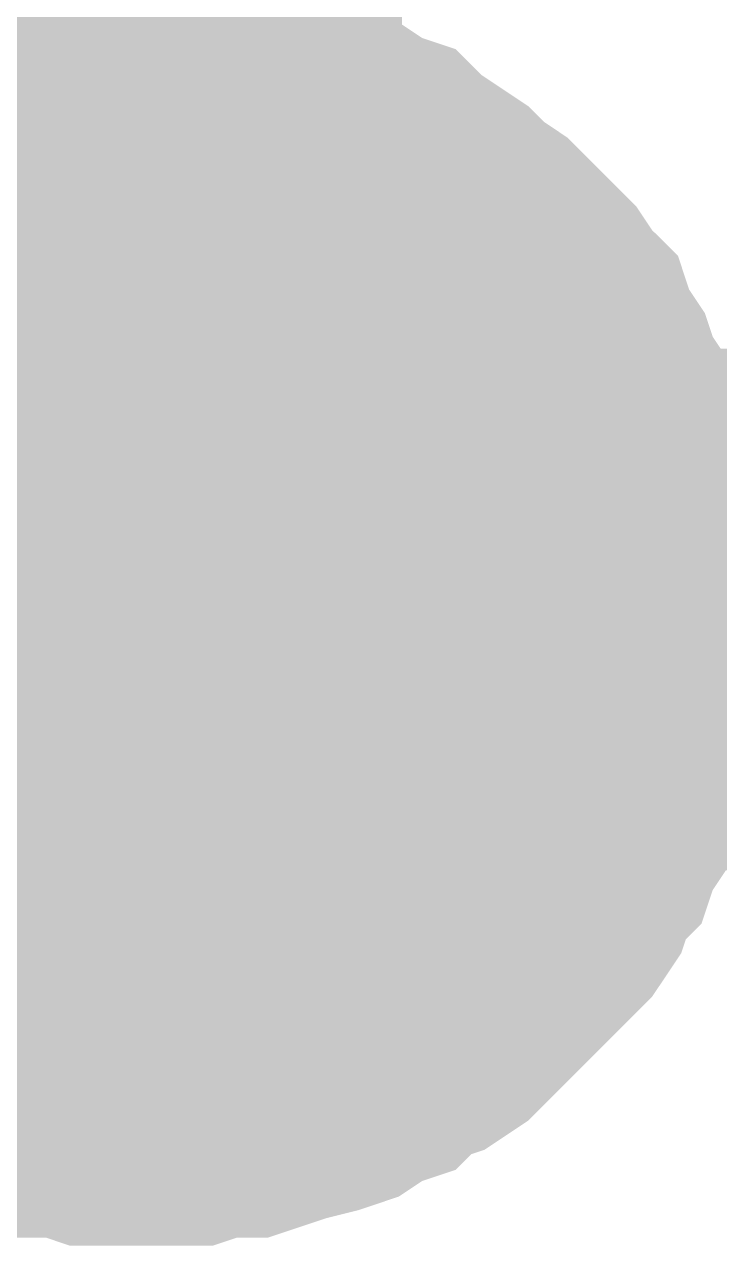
# Model space of a CAD drawing. Header units: inches. Extents: x 0 to 841, y 0 to 594.
# Drawn here: x 82.353 to 83.352, y 539.083 to 540.837 of the extents above; entities that cross this region are included whole.
import ezdxf

# ---------------------------------------------------------------- set-up
doc = ezdxf.new("R2010")
doc.units = ezdxf.units.IN
doc.layers.add('Sheet', color=255, linetype='Continuous')

msp = doc.modelspace()

# ---------------------------------------------------------------- linework, layer by layer
at = {"layer": 'Sheet'}
for points in [[(95.0302, 547.4983, 0.7493, 0.7493, 0), (95.0302, 539.9969, 0.7493, 0.7493, 0), (94.9853, 539.9969, 0.7493, 0.7493, 0), (94.9853, 539.9969, 0.7493, 0.7493, 0), (82.5212, 539.9969, 0.7493, 0.7493, 0), (67.5306, 539.9969, 0.7493, 0.7493, 0), (67.5306, 539.9969, 0.7493, 0.7493, 0), (52.5288, 539.9969, 0.7493, 0.7493, 0), (42.5239, 539.9969, 0.7493, 0.7493, 0), (42.5239, 539.9969, 0.7493, 0.7493, 0)], [(82.5212, 544.9941, 0.7493, 0.7493, 0), (82.5212, 539.9969, 0.7493, 0.7493, 0)], [(82.1956, 540.6819, 0.2997, 0.2997, 0), (82.2293, 540.7044, 0.2997, 0.2997, 0), (82.263, 540.7156, 0.2997, 0.2997, 0), (82.2966, 540.7269, 0.2997, 0.2997, 0), (82.3303, 540.7381, 0.2997, 0.2997, 0), (82.364, 540.7493, 0.2997, 0.2997, 0), (82.4089, 540.7493, 0.2997, 0.2997, 0), (82.4426, 540.7605, 0.2997, 0.2997, 0), (82.4875, 540.7605, 0.2997, 0.2997, 0), (82.5212, 540.7605, 0.2997, 0.2997, 0)], [(82.1956, 540.6819, 0.2997, 0.2997, 0), (82.2293, 540.7044, 0.2997, 0.2997, 0), (82.263, 540.7156, 0.2997, 0.2997, 0), (82.2966, 540.7269, 0.2997, 0.2997, 0), (82.3303, 540.7381, 0.2997, 0.2997, 0), (82.364, 540.7493, 0.2997, 0.2997, 0), (82.4089, 540.7493, 0.2997, 0.2997, 0), (82.4426, 540.7605, 0.2997, 0.2997, 0), (82.4875, 540.7605, 0.2997, 0.2997, 0), (82.5212, 540.7605, 0.2997, 0.2997, 0)], [(82.5212, 540.7605, 0.2997, 0.2997, 0), (82.5212, 540.7605, 0.2997, 0.2997, 0)], [(82.5212, 540.7605, 0.2997, 0.2997, 0), (82.5661, 540.7605, 0.2997, 0.2997, 0), (82.5998, 540.7605, 0.2997, 0.2997, 0), (82.6335, 540.7493, 0.2997, 0.2997, 0), (82.6784, 540.7493, 0.2997, 0.2997, 0), (82.7121, 540.7381, 0.2997, 0.2997, 0), (82.7458, 540.7269, 0.2997, 0.2997, 0), (82.7907, 540.7156, 0.2997, 0.2997, 0), (82.8244, 540.7044, 0.2997, 0.2997, 0), (82.8581, 540.6819, 0.2997, 0.2997, 0), (82.8918, 540.6707, 0.2997, 0.2997, 0), (82.9142, 540.6483, 0.2997, 0.2997, 0), (82.9479, 540.6258, 0.2997, 0.2997, 0), (82.9816, 540.6033, 0.2997, 0.2997, 0), (83.0041, 540.5809, 0.2997, 0.2997, 0), (83.0377, 540.5584, 0.2997, 0.2997, 0), (83.0602, 540.536, 0.2997, 0.2997, 0), (83.0827, 540.5135, 0.2997, 0.2997, 0), (83.1163, 540.4798, 0.2997, 0.2997, 0), (83.1388, 540.4461, 0.2997, 0.2997, 0), (83.1613, 540.4237, 0.2997, 0.2997, 0), (83.1725, 540.39, 0.2997, 0.2997, 0), (83.195, 540.3563, 0.2997, 0.2997, 0), (83.2062, 540.3226, 0.2997, 0.2997, 0), (83.2286, 540.2889, 0.2997, 0.2997, 0), (83.2399, 540.2552, 0.2997, 0.2997, 0), (83.2511, 540.2215, 0.2997, 0.2997, 0), (83.2623, 540.1878, 0.2997, 0.2997, 0), (83.2736, 540.1542, 0.2997, 0.2997, 0), (83.2736, 540.1092, 0.2997, 0.2997, 0), (83.2848, 540.0755, 0.2997, 0.2997, 0), (83.2848, 540.0306, 0.2997, 0.2997, 0), (83.2848, 539.9969, 0.2997, 0.2997, 0)], [(82.5212, 540.7605, 0.2997, 0.2997, 0), (82.5212, 540.7605, 0.2997, 0.2997, 0)], [(82.5212, 540.7605, 0.2997, 0.2997, 0), (82.5661, 540.7605, 0.2997, 0.2997, 0), (82.5998, 540.7605, 0.2997, 0.2997, 0), (82.6335, 540.7493, 0.2997, 0.2997, 0), (82.6784, 540.7493, 0.2997, 0.2997, 0), (82.7121, 540.7381, 0.2997, 0.2997, 0), (82.7458, 540.7269, 0.2997, 0.2997, 0), (82.7907, 540.7156, 0.2997, 0.2997, 0), (82.8244, 540.7044, 0.2997, 0.2997, 0), (82.8581, 540.6819, 0.2997, 0.2997, 0), (82.8918, 540.6707, 0.2997, 0.2997, 0), (82.9142, 540.6483, 0.2997, 0.2997, 0), (82.9479, 540.6258, 0.2997, 0.2997, 0), (82.9816, 540.6033, 0.2997, 0.2997, 0), (83.0041, 540.5809, 0.2997, 0.2997, 0), (83.0377, 540.5584, 0.2997, 0.2997, 0), (83.0602, 540.536, 0.2997, 0.2997, 0), (83.0827, 540.5135, 0.2997, 0.2997, 0), (83.1163, 540.4798, 0.2997, 0.2997, 0), (83.1388, 540.4461, 0.2997, 0.2997, 0), (83.1613, 540.4237, 0.2997, 0.2997, 0), (83.1725, 540.39, 0.2997, 0.2997, 0), (83.195, 540.3563, 0.2997, 0.2997, 0), (83.2062, 540.3226, 0.2997, 0.2997, 0), (83.2286, 540.2889, 0.2997, 0.2997, 0), (83.2399, 540.2552, 0.2997, 0.2997, 0), (83.2511, 540.2215, 0.2997, 0.2997, 0), (83.2623, 540.1878, 0.2997, 0.2997, 0), (83.2736, 540.1542, 0.2997, 0.2997, 0), (83.2736, 540.1092, 0.2997, 0.2997, 0), (83.2848, 540.0755, 0.2997, 0.2997, 0), (83.2848, 540.0306, 0.2997, 0.2997, 0), (83.2848, 539.9969, 0.2997, 0.2997, 0)], [(82.2966, 540.7269, 0.0991, 0.0991, 0), (82.3303, 540.7381, 0.0991, 0.0991, 0), (82.364, 540.7493, 0.0991, 0.0991, 0), (82.4089, 540.7493, 0.0991, 0.0991, 0), (82.4426, 540.7605, 0.0991, 0.0991, 0), (82.4875, 540.7605, 0.0991, 0.0991, 0), (82.5212, 540.7605, 0.0991, 0.0991, 0)], [(82.2966, 540.7269, 0.0991, 0.0991, 0), (82.3303, 540.7381, 0.0991, 0.0991, 0), (82.364, 540.7493, 0.0991, 0.0991, 0), (82.4089, 540.7493, 0.0991, 0.0991, 0), (82.4426, 540.7605, 0.0991, 0.0991, 0), (82.4875, 540.7605, 0.0991, 0.0991, 0), (82.5212, 540.7605, 0.0991, 0.0991, 0)], [(82.5212, 540.7605, 0.0991, 0.0991, 0), (82.5212, 540.7605, 0.0991, 0.0991, 0)], [(82.5212, 540.7605, 0.0991, 0.0991, 0), (82.5661, 540.7605, 0.0991, 0.0991, 0), (82.5998, 540.7605, 0.0991, 0.0991, 0), (82.6335, 540.7493, 0.0991, 0.0991, 0), (82.6784, 540.7493, 0.0991, 0.0991, 0), (82.7121, 540.7381, 0.0991, 0.0991, 0), (82.7458, 540.7269, 0.0991, 0.0991, 0), (82.7907, 540.7156, 0.0991, 0.0991, 0), (82.8244, 540.7044, 0.0991, 0.0991, 0), (82.8581, 540.6819, 0.0991, 0.0991, 0), (82.8918, 540.6707, 0.0991, 0.0991, 0), (82.9142, 540.6483, 0.0991, 0.0991, 0), (82.9479, 540.6258, 0.0991, 0.0991, 0), (82.9816, 540.6033, 0.0991, 0.0991, 0), (83.0041, 540.5809, 0.0991, 0.0991, 0), (83.0377, 540.5584, 0.0991, 0.0991, 0), (83.0602, 540.536, 0.0991, 0.0991, 0), (83.0827, 540.5135, 0.0991, 0.0991, 0), (83.1163, 540.4798, 0.0991, 0.0991, 0), (83.1388, 540.4461, 0.0991, 0.0991, 0), (83.1613, 540.4237, 0.0991, 0.0991, 0), (83.1725, 540.39, 0.0991, 0.0991, 0), (83.195, 540.3563, 0.0991, 0.0991, 0), (83.2062, 540.3226, 0.0991, 0.0991, 0), (83.2286, 540.2889, 0.0991, 0.0991, 0), (83.2399, 540.2552, 0.0991, 0.0991, 0), (83.2511, 540.2215, 0.0991, 0.0991, 0), (83.2623, 540.1878, 0.0991, 0.0991, 0), (83.2736, 540.1542, 0.0991, 0.0991, 0), (83.2736, 540.1092, 0.0991, 0.0991, 0), (83.2848, 540.0755, 0.0991, 0.0991, 0), (83.2848, 540.0306, 0.0991, 0.0991, 0), (83.2848, 539.9969, 0.0991, 0.0991, 0)], [(82.5212, 540.7605, 0.0991, 0.0991, 0), (82.5212, 540.7605, 0.0991, 0.0991, 0)], [(82.5212, 540.7605, 0.0991, 0.0991, 0), (82.5661, 540.7605, 0.0991, 0.0991, 0), (82.5998, 540.7605, 0.0991, 0.0991, 0), (82.6335, 540.7493, 0.0991, 0.0991, 0), (82.6784, 540.7493, 0.0991, 0.0991, 0), (82.7121, 540.7381, 0.0991, 0.0991, 0), (82.7458, 540.7269, 0.0991, 0.0991, 0), (82.7907, 540.7156, 0.0991, 0.0991, 0), (82.8244, 540.7044, 0.0991, 0.0991, 0), (82.8581, 540.6819, 0.0991, 0.0991, 0), (82.8918, 540.6707, 0.0991, 0.0991, 0), (82.9142, 540.6483, 0.0991, 0.0991, 0), (82.9479, 540.6258, 0.0991, 0.0991, 0), (82.9816, 540.6033, 0.0991, 0.0991, 0), (83.0041, 540.5809, 0.0991, 0.0991, 0), (83.0377, 540.5584, 0.0991, 0.0991, 0), (83.0602, 540.536, 0.0991, 0.0991, 0), (83.0827, 540.5135, 0.0991, 0.0991, 0), (83.1163, 540.4798, 0.0991, 0.0991, 0), (83.1388, 540.4461, 0.0991, 0.0991, 0), (83.1613, 540.4237, 0.0991, 0.0991, 0), (83.1725, 540.39, 0.0991, 0.0991, 0), (83.195, 540.3563, 0.0991, 0.0991, 0), (83.2062, 540.3226, 0.0991, 0.0991, 0), (83.2286, 540.2889, 0.0991, 0.0991, 0), (83.2399, 540.2552, 0.0991, 0.0991, 0), (83.2511, 540.2215, 0.0991, 0.0991, 0), (83.2623, 540.1878, 0.0991, 0.0991, 0), (83.2736, 540.1542, 0.0991, 0.0991, 0), (83.2736, 540.1092, 0.0991, 0.0991, 0), (83.2848, 540.0755, 0.0991, 0.0991, 0), (83.2848, 540.0306, 0.0991, 0.0991, 0), (83.2848, 539.9969, 0.0991, 0.0991, 0)], [(82.1956, 540.39, 0.2997, 0.2997, 0), (82.218, 540.4012, 0.2997, 0.2997, 0), (82.2405, 540.4124, 0.2997, 0.2997, 0), (82.263, 540.4349, 0.2997, 0.2997, 0), (82.2742, 540.4461, 0.2997, 0.2997, 0), (82.2966, 540.4574, 0.2997, 0.2997, 0), (82.3191, 540.4574, 0.2997, 0.2997, 0), (82.3416, 540.4686, 0.2997, 0.2997, 0), (82.3752, 540.4798, 0.2997, 0.2997, 0), (82.3977, 540.491, 0.2997, 0.2997, 0), (82.4202, 540.491, 0.2997, 0.2997, 0), (82.4426, 540.491, 0.2997, 0.2997, 0), (82.4651, 540.5023, 0.2997, 0.2997, 0), (82.4988, 540.5023, 0.2997, 0.2997, 0), (82.5212, 540.5023, 0.2997, 0.2997, 0)], [(82.1956, 540.39, 0.2997, 0.2997, 0), (82.218, 540.4012, 0.2997, 0.2997, 0), (82.2405, 540.4124, 0.2997, 0.2997, 0), (82.263, 540.4349, 0.2997, 0.2997, 0), (82.2742, 540.4461, 0.2997, 0.2997, 0), (82.2966, 540.4574, 0.2997, 0.2997, 0), (82.3191, 540.4574, 0.2997, 0.2997, 0), (82.3416, 540.4686, 0.2997, 0.2997, 0), (82.3752, 540.4798, 0.2997, 0.2997, 0), (82.3977, 540.491, 0.2997, 0.2997, 0), (82.4202, 540.491, 0.2997, 0.2997, 0), (82.4426, 540.491, 0.2997, 0.2997, 0), (82.4651, 540.5023, 0.2997, 0.2997, 0), (82.4988, 540.5023, 0.2997, 0.2997, 0), (82.5212, 540.5023, 0.2997, 0.2997, 0)], [(82.5212, 540.5023, 0.2997, 0.2997, 0), (82.5212, 540.5023, 0.2997, 0.2997, 0)], [(82.5212, 540.5023, 0.2997, 0.2997, 0), (82.5437, 540.5023, 0.2997, 0.2997, 0), (82.5774, 540.5023, 0.2997, 0.2997, 0), (82.5998, 540.491, 0.2997, 0.2997, 0), (82.6223, 540.491, 0.2997, 0.2997, 0), (82.6447, 540.491, 0.2997, 0.2997, 0), (82.6784, 540.4798, 0.2997, 0.2997, 0), (82.7009, 540.4686, 0.2997, 0.2997, 0), (82.7233, 540.4574, 0.2997, 0.2997, 0), (82.7458, 540.4574, 0.2997, 0.2997, 0), (82.7683, 540.4461, 0.2997, 0.2997, 0), (82.7907, 540.4349, 0.2997, 0.2997, 0), (82.8132, 540.4124, 0.2997, 0.2997, 0), (82.8244, 540.4012, 0.2997, 0.2997, 0), (82.8469, 540.39, 0.2997, 0.2997, 0), (82.8693, 540.3675, 0.2997, 0.2997, 0), (82.8805, 540.3563, 0.2997, 0.2997, 0), (82.903, 540.3338, 0.2997, 0.2997, 0), (82.9142, 540.3226, 0.2997, 0.2997, 0), (82.9367, 540.3001, 0.2997, 0.2997, 0), (82.9479, 540.2777, 0.2997, 0.2997, 0), (82.9591, 540.2552, 0.2997, 0.2997, 0), (82.9704, 540.244, 0.2997, 0.2997, 0), (82.9816, 540.2215, 0.2997, 0.2997, 0), (82.9928, 540.1991, 0.2997, 0.2997, 0), (83.0041, 540.1766, 0.2997, 0.2997, 0), (83.0153, 540.1429, 0.2997, 0.2997, 0), (83.0265, 540.1205, 0.2997, 0.2997, 0), (83.0265, 540.098, 0.2997, 0.2997, 0), (83.0265, 540.0755, 0.2997, 0.2997, 0), (83.0377, 540.0531, 0.2997, 0.2997, 0), (83.0377, 540.0194, 0.2997, 0.2997, 0), (83.0377, 539.9969, 0.2997, 0.2997, 0)], [(82.5212, 540.5023, 0.2997, 0.2997, 0), (82.5212, 540.5023, 0.2997, 0.2997, 0)], [(82.5212, 540.5023, 0.2997, 0.2997, 0), (82.5437, 540.5023, 0.2997, 0.2997, 0), (82.5774, 540.5023, 0.2997, 0.2997, 0), (82.5998, 540.491, 0.2997, 0.2997, 0), (82.6223, 540.491, 0.2997, 0.2997, 0), (82.6447, 540.491, 0.2997, 0.2997, 0), (82.6784, 540.4798, 0.2997, 0.2997, 0), (82.7009, 540.4686, 0.2997, 0.2997, 0), (82.7233, 540.4574, 0.2997, 0.2997, 0), (82.7458, 540.4574, 0.2997, 0.2997, 0), (82.7683, 540.4461, 0.2997, 0.2997, 0), (82.7907, 540.4349, 0.2997, 0.2997, 0), (82.8132, 540.4124, 0.2997, 0.2997, 0), (82.8244, 540.4012, 0.2997, 0.2997, 0), (82.8469, 540.39, 0.2997, 0.2997, 0), (82.8693, 540.3675, 0.2997, 0.2997, 0), (82.8805, 540.3563, 0.2997, 0.2997, 0), (82.903, 540.3338, 0.2997, 0.2997, 0), (82.9142, 540.3226, 0.2997, 0.2997, 0), (82.9367, 540.3001, 0.2997, 0.2997, 0), (82.9479, 540.2777, 0.2997, 0.2997, 0), (82.9591, 540.2552, 0.2997, 0.2997, 0), (82.9704, 540.244, 0.2997, 0.2997, 0), (82.9816, 540.2215, 0.2997, 0.2997, 0), (82.9928, 540.1991, 0.2997, 0.2997, 0), (83.0041, 540.1766, 0.2997, 0.2997, 0), (83.0153, 540.1429, 0.2997, 0.2997, 0), (83.0265, 540.1205, 0.2997, 0.2997, 0), (83.0265, 540.098, 0.2997, 0.2997, 0), (83.0265, 540.0755, 0.2997, 0.2997, 0), (83.0377, 540.0531, 0.2997, 0.2997, 0), (83.0377, 540.0194, 0.2997, 0.2997, 0), (83.0377, 539.9969, 0.2997, 0.2997, 0)], [(82.2966, 540.4574, 0.0991, 0.0991, 0), (82.3191, 540.4574, 0.0991, 0.0991, 0), (82.3416, 540.4686, 0.0991, 0.0991, 0), (82.3752, 540.4798, 0.0991, 0.0991, 0), (82.3977, 540.491, 0.0991, 0.0991, 0), (82.4202, 540.491, 0.0991, 0.0991, 0), (82.4426, 540.491, 0.0991, 0.0991, 0), (82.4651, 540.5023, 0.0991, 0.0991, 0), (82.4988, 540.5023, 0.0991, 0.0991, 0), (82.5212, 540.5023, 0.0991, 0.0991, 0)], [(82.2966, 540.4574, 0.0991, 0.0991, 0), (82.3191, 540.4574, 0.0991, 0.0991, 0), (82.3416, 540.4686, 0.0991, 0.0991, 0), (82.3752, 540.4798, 0.0991, 0.0991, 0), (82.3977, 540.491, 0.0991, 0.0991, 0), (82.4202, 540.491, 0.0991, 0.0991, 0), (82.4426, 540.491, 0.0991, 0.0991, 0), (82.4651, 540.5023, 0.0991, 0.0991, 0), (82.4988, 540.5023, 0.0991, 0.0991, 0), (82.5212, 540.5023, 0.0991, 0.0991, 0)], [(82.5212, 540.5023, 0.0991, 0.0991, 0), (82.5212, 540.5023, 0.0991, 0.0991, 0)], [(82.5212, 540.5023, 0.0991, 0.0991, 0), (82.5437, 540.5023, 0.0991, 0.0991, 0), (82.5774, 540.5023, 0.0991, 0.0991, 0), (82.5998, 540.491, 0.0991, 0.0991, 0), (82.6223, 540.491, 0.0991, 0.0991, 0), (82.6447, 540.491, 0.0991, 0.0991, 0), (82.6784, 540.4798, 0.0991, 0.0991, 0), (82.7009, 540.4686, 0.0991, 0.0991, 0), (82.7233, 540.4574, 0.0991, 0.0991, 0), (82.7458, 540.4574, 0.0991, 0.0991, 0), (82.7683, 540.4461, 0.0991, 0.0991, 0), (82.7907, 540.4349, 0.0991, 0.0991, 0), (82.8132, 540.4124, 0.0991, 0.0991, 0), (82.8244, 540.4012, 0.0991, 0.0991, 0), (82.8469, 540.39, 0.0991, 0.0991, 0), (82.8693, 540.3675, 0.0991, 0.0991, 0), (82.8805, 540.3563, 0.0991, 0.0991, 0), (82.903, 540.3338, 0.0991, 0.0991, 0), (82.9142, 540.3226, 0.0991, 0.0991, 0), (82.9367, 540.3001, 0.0991, 0.0991, 0), (82.9479, 540.2777, 0.0991, 0.0991, 0), (82.9591, 540.2552, 0.0991, 0.0991, 0), (82.9704, 540.244, 0.0991, 0.0991, 0), (82.9816, 540.2215, 0.0991, 0.0991, 0), (82.9928, 540.1991, 0.0991, 0.0991, 0), (83.0041, 540.1766, 0.0991, 0.0991, 0), (83.0153, 540.1429, 0.0991, 0.0991, 0), (83.0265, 540.1205, 0.0991, 0.0991, 0), (83.0265, 540.098, 0.0991, 0.0991, 0), (83.0265, 540.0755, 0.0991, 0.0991, 0), (83.0377, 540.0531, 0.0991, 0.0991, 0), (83.0377, 540.0194, 0.0991, 0.0991, 0), (83.0377, 539.9969, 0.0991, 0.0991, 0)], [(82.5212, 540.5023, 0.0991, 0.0991, 0), (82.5212, 540.5023, 0.0991, 0.0991, 0)], [(82.5212, 540.5023, 0.0991, 0.0991, 0), (82.5437, 540.5023, 0.0991, 0.0991, 0), (82.5774, 540.5023, 0.0991, 0.0991, 0), (82.5998, 540.491, 0.0991, 0.0991, 0), (82.6223, 540.491, 0.0991, 0.0991, 0), (82.6447, 540.491, 0.0991, 0.0991, 0), (82.6784, 540.4798, 0.0991, 0.0991, 0), (82.7009, 540.4686, 0.0991, 0.0991, 0), (82.7233, 540.4574, 0.0991, 0.0991, 0), (82.7458, 540.4574, 0.0991, 0.0991, 0), (82.7683, 540.4461, 0.0991, 0.0991, 0), (82.7907, 540.4349, 0.0991, 0.0991, 0), (82.8132, 540.4124, 0.0991, 0.0991, 0), (82.8244, 540.4012, 0.0991, 0.0991, 0), (82.8469, 540.39, 0.0991, 0.0991, 0), (82.8693, 540.3675, 0.0991, 0.0991, 0), (82.8805, 540.3563, 0.0991, 0.0991, 0), (82.903, 540.3338, 0.0991, 0.0991, 0), (82.9142, 540.3226, 0.0991, 0.0991, 0), (82.9367, 540.3001, 0.0991, 0.0991, 0), (82.9479, 540.2777, 0.0991, 0.0991, 0), (82.9591, 540.2552, 0.0991, 0.0991, 0), (82.9704, 540.244, 0.0991, 0.0991, 0), (82.9816, 540.2215, 0.0991, 0.0991, 0), (82.9928, 540.1991, 0.0991, 0.0991, 0), (83.0041, 540.1766, 0.0991, 0.0991, 0), (83.0153, 540.1429, 0.0991, 0.0991, 0), (83.0265, 540.1205, 0.0991, 0.0991, 0), (83.0265, 540.098, 0.0991, 0.0991, 0), (83.0265, 540.0755, 0.0991, 0.0991, 0), (83.0377, 540.0531, 0.0991, 0.0991, 0), (83.0377, 540.0194, 0.0991, 0.0991, 0), (83.0377, 539.9969, 0.0991, 0.0991, 0)], [(83.2848, 539.9969, 0.2997, 0.2997, 0), (83.2848, 539.952, 0.2997, 0.2997, 0), (83.2848, 539.9183, 0.2997, 0.2997, 0), (83.2736, 539.8846, 0.2997, 0.2997, 0), (83.2736, 539.8397, 0.2997, 0.2997, 0), (83.2623, 539.806, 0.2997, 0.2997, 0), (83.2511, 539.7723, 0.2997, 0.2997, 0), (83.2399, 539.7274, 0.2997, 0.2997, 0), (83.2286, 539.6937, 0.2997, 0.2997, 0), (83.2062, 539.6601, 0.2997, 0.2997, 0), (83.195, 539.6264, 0.2997, 0.2997, 0), (83.1725, 539.6039, 0.2997, 0.2997, 0), (83.1613, 539.5702, 0.2997, 0.2997, 0), (83.1388, 539.5365, 0.2997, 0.2997, 0), (83.1163, 539.5141, 0.2997, 0.2997, 0), (83.0827, 539.4804, 0.2997, 0.2997, 0), (83.0602, 539.4579, 0.2997, 0.2997, 0), (83.0377, 539.4355, 0.2997, 0.2997, 0), (83.0041, 539.4018, 0.2997, 0.2997, 0), (82.9816, 539.3793, 0.2997, 0.2997, 0), (82.9479, 539.3569, 0.2997, 0.2997, 0), (82.9142, 539.3456, 0.2997, 0.2997, 0), (82.8918, 539.3232, 0.2997, 0.2997, 0), (82.8581, 539.3119, 0.2997, 0.2997, 0), (82.8244, 539.2895, 0.2997, 0.2997, 0), (82.7907, 539.2782, 0.2997, 0.2997, 0), (82.7458, 539.267, 0.2997, 0.2997, 0), (82.7121, 539.2558, 0.2997, 0.2997, 0), (82.6784, 539.2446, 0.2997, 0.2997, 0), (82.6335, 539.2446, 0.2997, 0.2997, 0), (82.5998, 539.2333, 0.2997, 0.2997, 0), (82.5661, 539.2333, 0.2997, 0.2997, 0), (82.5212, 539.2333, 0.2997, 0.2997, 0)], [(83.2848, 539.9969, 0.2997, 0.2997, 0), (83.2848, 539.952, 0.2997, 0.2997, 0), (83.2848, 539.9183, 0.2997, 0.2997, 0), (83.2736, 539.8846, 0.2997, 0.2997, 0), (83.2736, 539.8397, 0.2997, 0.2997, 0), (83.2623, 539.806, 0.2997, 0.2997, 0), (83.2511, 539.7723, 0.2997, 0.2997, 0), (83.2399, 539.7274, 0.2997, 0.2997, 0), (83.2286, 539.6937, 0.2997, 0.2997, 0), (83.2062, 539.6601, 0.2997, 0.2997, 0), (83.195, 539.6264, 0.2997, 0.2997, 0), (83.1725, 539.6039, 0.2997, 0.2997, 0), (83.1613, 539.5702, 0.2997, 0.2997, 0), (83.1388, 539.5365, 0.2997, 0.2997, 0), (83.1163, 539.5141, 0.2997, 0.2997, 0), (83.0827, 539.4804, 0.2997, 0.2997, 0), (83.0602, 539.4579, 0.2997, 0.2997, 0), (83.0377, 539.4355, 0.2997, 0.2997, 0), (83.0041, 539.4018, 0.2997, 0.2997, 0), (82.9816, 539.3793, 0.2997, 0.2997, 0), (82.9479, 539.3569, 0.2997, 0.2997, 0), (82.9142, 539.3456, 0.2997, 0.2997, 0), (82.8918, 539.3232, 0.2997, 0.2997, 0), (82.8581, 539.3119, 0.2997, 0.2997, 0), (82.8244, 539.2895, 0.2997, 0.2997, 0), (82.7907, 539.2782, 0.2997, 0.2997, 0), (82.7458, 539.267, 0.2997, 0.2997, 0), (82.7121, 539.2558, 0.2997, 0.2997, 0), (82.6784, 539.2446, 0.2997, 0.2997, 0), (82.6335, 539.2446, 0.2997, 0.2997, 0), (82.5998, 539.2333, 0.2997, 0.2997, 0), (82.5661, 539.2333, 0.2997, 0.2997, 0), (82.5212, 539.2333, 0.2997, 0.2997, 0)], [(83.0377, 539.9969, 0.2997, 0.2997, 0), (83.0377, 539.9745, 0.2997, 0.2997, 0), (83.0377, 539.9408, 0.2997, 0.2997, 0), (83.0265, 539.9183, 0.2997, 0.2997, 0), (83.0265, 539.8959, 0.2997, 0.2997, 0), (83.0265, 539.8734, 0.2997, 0.2997, 0), (83.0153, 539.851, 0.2997, 0.2997, 0), (83.0041, 539.8173, 0.2997, 0.2997, 0), (82.9928, 539.7948, 0.2997, 0.2997, 0), (82.9816, 539.7723, 0.2997, 0.2997, 0), (82.9704, 539.7499, 0.2997, 0.2997, 0), (82.9591, 539.7387, 0.2997, 0.2997, 0), (82.9479, 539.7162, 0.2997, 0.2997, 0), (82.9367, 539.6937, 0.2997, 0.2997, 0), (82.9142, 539.6713, 0.2997, 0.2997, 0), (82.903, 539.6601, 0.2997, 0.2997, 0), (82.8805, 539.6376, 0.2997, 0.2997, 0), (82.8693, 539.6264, 0.2997, 0.2997, 0), (82.8469, 539.6039, 0.2997, 0.2997, 0), (82.8244, 539.5927, 0.2997, 0.2997, 0), (82.8132, 539.5814, 0.2997, 0.2997, 0), (82.7907, 539.559, 0.2997, 0.2997, 0), (82.7683, 539.5478, 0.2997, 0.2997, 0), (82.7458, 539.5365, 0.2997, 0.2997, 0), (82.7233, 539.5365, 0.2997, 0.2997, 0), (82.7009, 539.5253, 0.2997, 0.2997, 0), (82.6784, 539.5141, 0.2997, 0.2997, 0), (82.6447, 539.5028, 0.2997, 0.2997, 0), (82.6223, 539.5028, 0.2997, 0.2997, 0), (82.5998, 539.5028, 0.2997, 0.2997, 0), (82.5774, 539.4916, 0.2997, 0.2997, 0), (82.5437, 539.4916, 0.2997, 0.2997, 0), (82.5212, 539.4916, 0.2997, 0.2997, 0)], [(83.0377, 539.9969, 0.2997, 0.2997, 0), (83.0377, 539.9745, 0.2997, 0.2997, 0), (83.0377, 539.9408, 0.2997, 0.2997, 0), (83.0265, 539.9183, 0.2997, 0.2997, 0), (83.0265, 539.8959, 0.2997, 0.2997, 0), (83.0265, 539.8734, 0.2997, 0.2997, 0), (83.0153, 539.851, 0.2997, 0.2997, 0), (83.0041, 539.8173, 0.2997, 0.2997, 0), (82.9928, 539.7948, 0.2997, 0.2997, 0), (82.9816, 539.7723, 0.2997, 0.2997, 0), (82.9704, 539.7499, 0.2997, 0.2997, 0), (82.9591, 539.7387, 0.2997, 0.2997, 0), (82.9479, 539.7162, 0.2997, 0.2997, 0), (82.9367, 539.6937, 0.2997, 0.2997, 0), (82.9142, 539.6713, 0.2997, 0.2997, 0), (82.903, 539.6601, 0.2997, 0.2997, 0), (82.8805, 539.6376, 0.2997, 0.2997, 0), (82.8693, 539.6264, 0.2997, 0.2997, 0), (82.8469, 539.6039, 0.2997, 0.2997, 0), (82.8244, 539.5927, 0.2997, 0.2997, 0), (82.8132, 539.5814, 0.2997, 0.2997, 0), (82.7907, 539.559, 0.2997, 0.2997, 0), (82.7683, 539.5478, 0.2997, 0.2997, 0), (82.7458, 539.5365, 0.2997, 0.2997, 0), (82.7233, 539.5365, 0.2997, 0.2997, 0), (82.7009, 539.5253, 0.2997, 0.2997, 0), (82.6784, 539.5141, 0.2997, 0.2997, 0), (82.6447, 539.5028, 0.2997, 0.2997, 0), (82.6223, 539.5028, 0.2997, 0.2997, 0), (82.5998, 539.5028, 0.2997, 0.2997, 0), (82.5774, 539.4916, 0.2997, 0.2997, 0), (82.5437, 539.4916, 0.2997, 0.2997, 0), (82.5212, 539.4916, 0.2997, 0.2997, 0)], [(83.0377, 539.9969, 0.2997, 0.2997, 0), (83.0377, 539.9969, 0.2997, 0.2997, 0), (83.0377, 539.9969, 0.2997, 0.2997, 0), (83.0377, 539.9969, 0.2997, 0.2997, 0), (83.0377, 539.9969, 0.2997, 0.2997, 0), (83.0377, 539.9969, 0.2997, 0.2997, 0), (83.0377, 539.9969, 0.2997, 0.2997, 0), (83.0377, 539.9969, 0.2997, 0.2997, 0), (83.0377, 539.9969, 0.2997, 0.2997, 0), (83.0377, 539.9969, 0.2997, 0.2997, 0), (83.0377, 539.9969, 0.2997, 0.2997, 0), (83.0377, 539.9969, 0.2997, 0.2997, 0), (83.0377, 539.9969, 0.2997, 0.2997, 0), (83.0377, 539.9969, 0.2997, 0.2997, 0), (83.0377, 539.9969, 0.2997, 0.2997, 0), (83.0377, 539.9969, 0.2997, 0.2997, 0), (83.0377, 539.9969, 0.2997, 0.2997, 0), (83.0377, 539.9969, 0.2997, 0.2997, 0), (83.0377, 539.9969, 0.2997, 0.2997, 0), (83.0377, 539.9969, 0.2997, 0.2997, 0), (83.0377, 539.9969, 0.2997, 0.2997, 0), (83.0377, 539.9969, 0.2997, 0.2997, 0), (83.0377, 539.9969, 0.2997, 0.2997, 0), (83.0377, 539.9969, 0.2997, 0.2997, 0), (83.0377, 539.9969, 0.2997, 0.2997, 0), (83.0377, 539.9969, 0.2997, 0.2997, 0), (83.0377, 539.9969, 0.2997, 0.2997, 0), (83.0377, 539.9969, 0.2997, 0.2997, 0), (83.0377, 539.9969, 0.2997, 0.2997, 0), (83.0377, 539.9969, 0.2997, 0.2997, 0), (83.0377, 539.9969, 0.2997, 0.2997, 0), (83.0377, 539.9969, 0.2997, 0.2997, 0), (83.0377, 539.9969, 0.2997, 0.2997, 0)], [(83.0377, 539.9969, 0.2997, 0.2997, 0), (83.0377, 539.9969, 0.2997, 0.2997, 0)], [(83.0377, 539.9969, 0.2997, 0.2997, 0), (83.0377, 539.9969, 0.2997, 0.2997, 0), (83.0377, 539.9969, 0.2997, 0.2997, 0), (83.0377, 539.9969, 0.2997, 0.2997, 0), (83.0377, 539.9969, 0.2997, 0.2997, 0), (83.0377, 539.9969, 0.2997, 0.2997, 0), (83.0377, 539.9969, 0.2997, 0.2997, 0), (83.0377, 539.9969, 0.2997, 0.2997, 0), (83.0377, 539.9969, 0.2997, 0.2997, 0), (83.0377, 539.9969, 0.2997, 0.2997, 0), (83.0377, 539.9969, 0.2997, 0.2997, 0), (83.0377, 539.9969, 0.2997, 0.2997, 0), (83.0377, 539.9969, 0.2997, 0.2997, 0), (83.0377, 539.9969, 0.2997, 0.2997, 0), (83.0377, 539.9969, 0.2997, 0.2997, 0), (83.0377, 539.9969, 0.2997, 0.2997, 0), (83.0377, 539.9969, 0.2997, 0.2997, 0), (83.0377, 539.9969, 0.2997, 0.2997, 0), (83.0377, 539.9969, 0.2997, 0.2997, 0), (83.0377, 539.9969, 0.2997, 0.2997, 0), (83.0377, 539.9969, 0.2997, 0.2997, 0), (83.0377, 539.9969, 0.2997, 0.2997, 0), (83.0377, 539.9969, 0.2997, 0.2997, 0), (83.0377, 539.9969, 0.2997, 0.2997, 0), (83.0377, 539.9969, 0.2997, 0.2997, 0), (83.0377, 539.9969, 0.2997, 0.2997, 0), (83.0377, 539.9969, 0.2997, 0.2997, 0), (83.0377, 539.9969, 0.2997, 0.2997, 0), (83.0377, 539.9969, 0.2997, 0.2997, 0), (83.0377, 539.9969, 0.2997, 0.2997, 0), (83.0377, 539.9969, 0.2997, 0.2997, 0), (83.0377, 539.9969, 0.2997, 0.2997, 0), (83.0377, 539.9969, 0.2997, 0.2997, 0)], [(83.0377, 539.9969, 0.2997, 0.2997, 0), (83.0377, 539.9969, 0.2997, 0.2997, 0)], [(83.2848, 539.9969, 0.2997, 0.2997, 0), (83.2848, 539.9969, 0.2997, 0.2997, 0), (83.2848, 539.9969, 0.2997, 0.2997, 0), (83.2848, 539.9969, 0.2997, 0.2997, 0), (83.2848, 539.9969, 0.2997, 0.2997, 0), (83.2848, 539.9969, 0.2997, 0.2997, 0), (83.2848, 539.9969, 0.2997, 0.2997, 0), (83.2848, 539.9969, 0.2997, 0.2997, 0), (83.2848, 539.9969, 0.2997, 0.2997, 0), (83.2848, 539.9969, 0.2997, 0.2997, 0), (83.2848, 539.9969, 0.2997, 0.2997, 0), (83.2848, 539.9969, 0.2997, 0.2997, 0), (83.2848, 539.9969, 0.2997, 0.2997, 0), (83.2848, 539.9969, 0.2997, 0.2997, 0), (83.2848, 539.9969, 0.2997, 0.2997, 0), (83.2848, 539.9969, 0.2997, 0.2997, 0), (83.2848, 539.9969, 0.2997, 0.2997, 0), (83.2848, 539.9969, 0.2997, 0.2997, 0), (83.2848, 539.9969, 0.2997, 0.2997, 0), (83.2848, 539.9969, 0.2997, 0.2997, 0), (83.2848, 539.9969, 0.2997, 0.2997, 0), (83.2848, 539.9969, 0.2997, 0.2997, 0), (83.2848, 539.9969, 0.2997, 0.2997, 0), (83.2848, 539.9969, 0.2997, 0.2997, 0), (83.2848, 539.9969, 0.2997, 0.2997, 0), (83.2848, 539.9969, 0.2997, 0.2997, 0), (83.2848, 539.9969, 0.2997, 0.2997, 0), (83.2848, 539.9969, 0.2997, 0.2997, 0), (83.2848, 539.9969, 0.2997, 0.2997, 0), (83.2848, 539.9969, 0.2997, 0.2997, 0), (83.2848, 539.9969, 0.2997, 0.2997, 0), (83.2848, 539.9969, 0.2997, 0.2997, 0), (83.2848, 539.9969, 0.2997, 0.2997, 0)], [(83.2848, 539.9969, 0.2997, 0.2997, 0), (83.2848, 539.9969, 0.2997, 0.2997, 0)], [(83.2848, 539.9969, 0.2997, 0.2997, 0), (83.2848, 539.9969, 0.2997, 0.2997, 0), (83.2848, 539.9969, 0.2997, 0.2997, 0), (83.2848, 539.9969, 0.2997, 0.2997, 0), (83.2848, 539.9969, 0.2997, 0.2997, 0), (83.2848, 539.9969, 0.2997, 0.2997, 0), (83.2848, 539.9969, 0.2997, 0.2997, 0), (83.2848, 539.9969, 0.2997, 0.2997, 0), (83.2848, 539.9969, 0.2997, 0.2997, 0), (83.2848, 539.9969, 0.2997, 0.2997, 0), (83.2848, 539.9969, 0.2997, 0.2997, 0), (83.2848, 539.9969, 0.2997, 0.2997, 0), (83.2848, 539.9969, 0.2997, 0.2997, 0), (83.2848, 539.9969, 0.2997, 0.2997, 0), (83.2848, 539.9969, 0.2997, 0.2997, 0), (83.2848, 539.9969, 0.2997, 0.2997, 0), (83.2848, 539.9969, 0.2997, 0.2997, 0), (83.2848, 539.9969, 0.2997, 0.2997, 0), (83.2848, 539.9969, 0.2997, 0.2997, 0), (83.2848, 539.9969, 0.2997, 0.2997, 0), (83.2848, 539.9969, 0.2997, 0.2997, 0), (83.2848, 539.9969, 0.2997, 0.2997, 0), (83.2848, 539.9969, 0.2997, 0.2997, 0), (83.2848, 539.9969, 0.2997, 0.2997, 0), (83.2848, 539.9969, 0.2997, 0.2997, 0), (83.2848, 539.9969, 0.2997, 0.2997, 0), (83.2848, 539.9969, 0.2997, 0.2997, 0), (83.2848, 539.9969, 0.2997, 0.2997, 0), (83.2848, 539.9969, 0.2997, 0.2997, 0), (83.2848, 539.9969, 0.2997, 0.2997, 0), (83.2848, 539.9969, 0.2997, 0.2997, 0), (83.2848, 539.9969, 0.2997, 0.2997, 0), (83.2848, 539.9969, 0.2997, 0.2997, 0)], [(83.2848, 539.9969, 0.2997, 0.2997, 0), (83.2848, 539.9969, 0.2997, 0.2997, 0)], [(83.2848, 539.9969, 0.0991, 0.0991, 0), (83.2848, 539.952, 0.0991, 0.0991, 0), (83.2848, 539.9183, 0.0991, 0.0991, 0), (83.2736, 539.8846, 0.0991, 0.0991, 0), (83.2736, 539.8397, 0.0991, 0.0991, 0), (83.2623, 539.806, 0.0991, 0.0991, 0), (83.2511, 539.7723, 0.0991, 0.0991, 0), (83.2399, 539.7274, 0.0991, 0.0991, 0), (83.2286, 539.6937, 0.0991, 0.0991, 0), (83.2062, 539.6601, 0.0991, 0.0991, 0), (83.195, 539.6264, 0.0991, 0.0991, 0), (83.1725, 539.6039, 0.0991, 0.0991, 0), (83.1613, 539.5702, 0.0991, 0.0991, 0), (83.1388, 539.5365, 0.0991, 0.0991, 0), (83.1163, 539.5141, 0.0991, 0.0991, 0), (83.0827, 539.4804, 0.0991, 0.0991, 0), (83.0602, 539.4579, 0.0991, 0.0991, 0), (83.0377, 539.4355, 0.0991, 0.0991, 0), (83.0041, 539.4018, 0.0991, 0.0991, 0), (82.9816, 539.3793, 0.0991, 0.0991, 0), (82.9479, 539.3569, 0.0991, 0.0991, 0), (82.9142, 539.3456, 0.0991, 0.0991, 0), (82.8918, 539.3232, 0.0991, 0.0991, 0), (82.8581, 539.3119, 0.0991, 0.0991, 0), (82.8244, 539.2895, 0.0991, 0.0991, 0), (82.7907, 539.2782, 0.0991, 0.0991, 0), (82.7458, 539.267, 0.0991, 0.0991, 0), (82.7121, 539.2558, 0.0991, 0.0991, 0), (82.6784, 539.2446, 0.0991, 0.0991, 0), (82.6335, 539.2446, 0.0991, 0.0991, 0), (82.5998, 539.2333, 0.0991, 0.0991, 0), (82.5661, 539.2333, 0.0991, 0.0991, 0), (82.5212, 539.2333, 0.0991, 0.0991, 0)], [(83.2848, 539.9969, 0.0991, 0.0991, 0), (83.2848, 539.952, 0.0991, 0.0991, 0), (83.2848, 539.9183, 0.0991, 0.0991, 0), (83.2736, 539.8846, 0.0991, 0.0991, 0), (83.2736, 539.8397, 0.0991, 0.0991, 0), (83.2623, 539.806, 0.0991, 0.0991, 0), (83.2511, 539.7723, 0.0991, 0.0991, 0), (83.2399, 539.7274, 0.0991, 0.0991, 0), (83.2286, 539.6937, 0.0991, 0.0991, 0), (83.2062, 539.6601, 0.0991, 0.0991, 0), (83.195, 539.6264, 0.0991, 0.0991, 0), (83.1725, 539.6039, 0.0991, 0.0991, 0), (83.1613, 539.5702, 0.0991, 0.0991, 0), (83.1388, 539.5365, 0.0991, 0.0991, 0), (83.1163, 539.5141, 0.0991, 0.0991, 0), (83.0827, 539.4804, 0.0991, 0.0991, 0), (83.0602, 539.4579, 0.0991, 0.0991, 0), (83.0377, 539.4355, 0.0991, 0.0991, 0), (83.0041, 539.4018, 0.0991, 0.0991, 0), (82.9816, 539.3793, 0.0991, 0.0991, 0), (82.9479, 539.3569, 0.0991, 0.0991, 0), (82.9142, 539.3456, 0.0991, 0.0991, 0), (82.8918, 539.3232, 0.0991, 0.0991, 0), (82.8581, 539.3119, 0.0991, 0.0991, 0), (82.8244, 539.2895, 0.0991, 0.0991, 0), (82.7907, 539.2782, 0.0991, 0.0991, 0), (82.7458, 539.267, 0.0991, 0.0991, 0), (82.7121, 539.2558, 0.0991, 0.0991, 0), (82.6784, 539.2446, 0.0991, 0.0991, 0), (82.6335, 539.2446, 0.0991, 0.0991, 0), (82.5998, 539.2333, 0.0991, 0.0991, 0), (82.5661, 539.2333, 0.0991, 0.0991, 0), (82.5212, 539.2333, 0.0991, 0.0991, 0)], [(83.0377, 539.9969, 0.0991, 0.0991, 0), (83.0377, 539.9745, 0.0991, 0.0991, 0), (83.0377, 539.9408, 0.0991, 0.0991, 0), (83.0265, 539.9183, 0.0991, 0.0991, 0), (83.0265, 539.8959, 0.0991, 0.0991, 0), (83.0265, 539.8734, 0.0991, 0.0991, 0), (83.0153, 539.851, 0.0991, 0.0991, 0), (83.0041, 539.8173, 0.0991, 0.0991, 0), (82.9928, 539.7948, 0.0991, 0.0991, 0), (82.9816, 539.7723, 0.0991, 0.0991, 0), (82.9704, 539.7499, 0.0991, 0.0991, 0), (82.9591, 539.7387, 0.0991, 0.0991, 0), (82.9479, 539.7162, 0.0991, 0.0991, 0), (82.9367, 539.6937, 0.0991, 0.0991, 0), (82.9142, 539.6713, 0.0991, 0.0991, 0), (82.903, 539.6601, 0.0991, 0.0991, 0), (82.8805, 539.6376, 0.0991, 0.0991, 0), (82.8693, 539.6264, 0.0991, 0.0991, 0), (82.8469, 539.6039, 0.0991, 0.0991, 0), (82.8244, 539.5927, 0.0991, 0.0991, 0), (82.8132, 539.5814, 0.0991, 0.0991, 0), (82.7907, 539.559, 0.0991, 0.0991, 0), (82.7683, 539.5478, 0.0991, 0.0991, 0), (82.7458, 539.5365, 0.0991, 0.0991, 0), (82.7233, 539.5365, 0.0991, 0.0991, 0), (82.7009, 539.5253, 0.0991, 0.0991, 0), (82.6784, 539.5141, 0.0991, 0.0991, 0), (82.6447, 539.5028, 0.0991, 0.0991, 0), (82.6223, 539.5028, 0.0991, 0.0991, 0), (82.5998, 539.5028, 0.0991, 0.0991, 0), (82.5774, 539.4916, 0.0991, 0.0991, 0), (82.5437, 539.4916, 0.0991, 0.0991, 0), (82.5212, 539.4916, 0.0991, 0.0991, 0)], [(83.0377, 539.9969, 0.0991, 0.0991, 0), (83.0377, 539.9745, 0.0991, 0.0991, 0), (83.0377, 539.9408, 0.0991, 0.0991, 0), (83.0265, 539.9183, 0.0991, 0.0991, 0), (83.0265, 539.8959, 0.0991, 0.0991, 0), (83.0265, 539.8734, 0.0991, 0.0991, 0), (83.0153, 539.851, 0.0991, 0.0991, 0), (83.0041, 539.8173, 0.0991, 0.0991, 0), (82.9928, 539.7948, 0.0991, 0.0991, 0), (82.9816, 539.7723, 0.0991, 0.0991, 0), (82.9704, 539.7499, 0.0991, 0.0991, 0), (82.9591, 539.7387, 0.0991, 0.0991, 0), (82.9479, 539.7162, 0.0991, 0.0991, 0), (82.9367, 539.6937, 0.0991, 0.0991, 0), (82.9142, 539.6713, 0.0991, 0.0991, 0), (82.903, 539.6601, 0.0991, 0.0991, 0), (82.8805, 539.6376, 0.0991, 0.0991, 0), (82.8693, 539.6264, 0.0991, 0.0991, 0), (82.8469, 539.6039, 0.0991, 0.0991, 0), (82.8244, 539.5927, 0.0991, 0.0991, 0), (82.8132, 539.5814, 0.0991, 0.0991, 0), (82.7907, 539.559, 0.0991, 0.0991, 0), (82.7683, 539.5478, 0.0991, 0.0991, 0), (82.7458, 539.5365, 0.0991, 0.0991, 0), (82.7233, 539.5365, 0.0991, 0.0991, 0), (82.7009, 539.5253, 0.0991, 0.0991, 0), (82.6784, 539.5141, 0.0991, 0.0991, 0), (82.6447, 539.5028, 0.0991, 0.0991, 0), (82.6223, 539.5028, 0.0991, 0.0991, 0), (82.5998, 539.5028, 0.0991, 0.0991, 0), (82.5774, 539.4916, 0.0991, 0.0991, 0), (82.5437, 539.4916, 0.0991, 0.0991, 0), (82.5212, 539.4916, 0.0991, 0.0991, 0)], [(83.0377, 539.9969, 0.0991, 0.0991, 0), (83.0377, 539.9969, 0.0991, 0.0991, 0), (83.0377, 539.9969, 0.0991, 0.0991, 0), (83.0377, 539.9969, 0.0991, 0.0991, 0), (83.0377, 539.9969, 0.0991, 0.0991, 0), (83.0377, 539.9969, 0.0991, 0.0991, 0), (83.0377, 539.9969, 0.0991, 0.0991, 0), (83.0377, 539.9969, 0.0991, 0.0991, 0), (83.0377, 539.9969, 0.0991, 0.0991, 0), (83.0377, 539.9969, 0.0991, 0.0991, 0), (83.0377, 539.9969, 0.0991, 0.0991, 0), (83.0377, 539.9969, 0.0991, 0.0991, 0), (83.0377, 539.9969, 0.0991, 0.0991, 0), (83.0377, 539.9969, 0.0991, 0.0991, 0), (83.0377, 539.9969, 0.0991, 0.0991, 0), (83.0377, 539.9969, 0.0991, 0.0991, 0), (83.0377, 539.9969, 0.0991, 0.0991, 0), (83.0377, 539.9969, 0.0991, 0.0991, 0), (83.0377, 539.9969, 0.0991, 0.0991, 0), (83.0377, 539.9969, 0.0991, 0.0991, 0), (83.0377, 539.9969, 0.0991, 0.0991, 0), (83.0377, 539.9969, 0.0991, 0.0991, 0), (83.0377, 539.9969, 0.0991, 0.0991, 0), (83.0377, 539.9969, 0.0991, 0.0991, 0), (83.0377, 539.9969, 0.0991, 0.0991, 0), (83.0377, 539.9969, 0.0991, 0.0991, 0), (83.0377, 539.9969, 0.0991, 0.0991, 0), (83.0377, 539.9969, 0.0991, 0.0991, 0), (83.0377, 539.9969, 0.0991, 0.0991, 0), (83.0377, 539.9969, 0.0991, 0.0991, 0), (83.0377, 539.9969, 0.0991, 0.0991, 0), (83.0377, 539.9969, 0.0991, 0.0991, 0), (83.0377, 539.9969, 0.0991, 0.0991, 0)], [(83.0377, 539.9969, 0.0991, 0.0991, 0), (83.0377, 539.9969, 0.0991, 0.0991, 0)], [(83.0377, 539.9969, 0.0991, 0.0991, 0), (83.0377, 539.9969, 0.0991, 0.0991, 0), (83.0377, 539.9969, 0.0991, 0.0991, 0), (83.0377, 539.9969, 0.0991, 0.0991, 0), (83.0377, 539.9969, 0.0991, 0.0991, 0), (83.0377, 539.9969, 0.0991, 0.0991, 0), (83.0377, 539.9969, 0.0991, 0.0991, 0), (83.0377, 539.9969, 0.0991, 0.0991, 0), (83.0377, 539.9969, 0.0991, 0.0991, 0), (83.0377, 539.9969, 0.0991, 0.0991, 0), (83.0377, 539.9969, 0.0991, 0.0991, 0), (83.0377, 539.9969, 0.0991, 0.0991, 0), (83.0377, 539.9969, 0.0991, 0.0991, 0), (83.0377, 539.9969, 0.0991, 0.0991, 0), (83.0377, 539.9969, 0.0991, 0.0991, 0), (83.0377, 539.9969, 0.0991, 0.0991, 0), (83.0377, 539.9969, 0.0991, 0.0991, 0), (83.0377, 539.9969, 0.0991, 0.0991, 0), (83.0377, 539.9969, 0.0991, 0.0991, 0), (83.0377, 539.9969, 0.0991, 0.0991, 0), (83.0377, 539.9969, 0.0991, 0.0991, 0), (83.0377, 539.9969, 0.0991, 0.0991, 0), (83.0377, 539.9969, 0.0991, 0.0991, 0), (83.0377, 539.9969, 0.0991, 0.0991, 0), (83.0377, 539.9969, 0.0991, 0.0991, 0), (83.0377, 539.9969, 0.0991, 0.0991, 0), (83.0377, 539.9969, 0.0991, 0.0991, 0), (83.0377, 539.9969, 0.0991, 0.0991, 0), (83.0377, 539.9969, 0.0991, 0.0991, 0), (83.0377, 539.9969, 0.0991, 0.0991, 0), (83.0377, 539.9969, 0.0991, 0.0991, 0), (83.0377, 539.9969, 0.0991, 0.0991, 0), (83.0377, 539.9969, 0.0991, 0.0991, 0)], [(83.0377, 539.9969, 0.0991, 0.0991, 0), (83.0377, 539.9969, 0.0991, 0.0991, 0)], [(83.2848, 539.9969, 0.0991, 0.0991, 0), (83.2848, 539.9969, 0.0991, 0.0991, 0), (83.2848, 539.9969, 0.0991, 0.0991, 0), (83.2848, 539.9969, 0.0991, 0.0991, 0), (83.2848, 539.9969, 0.0991, 0.0991, 0), (83.2848, 539.9969, 0.0991, 0.0991, 0), (83.2848, 539.9969, 0.0991, 0.0991, 0), (83.2848, 539.9969, 0.0991, 0.0991, 0), (83.2848, 539.9969, 0.0991, 0.0991, 0), (83.2848, 539.9969, 0.0991, 0.0991, 0), (83.2848, 539.9969, 0.0991, 0.0991, 0), (83.2848, 539.9969, 0.0991, 0.0991, 0), (83.2848, 539.9969, 0.0991, 0.0991, 0), (83.2848, 539.9969, 0.0991, 0.0991, 0), (83.2848, 539.9969, 0.0991, 0.0991, 0), (83.2848, 539.9969, 0.0991, 0.0991, 0), (83.2848, 539.9969, 0.0991, 0.0991, 0), (83.2848, 539.9969, 0.0991, 0.0991, 0), (83.2848, 539.9969, 0.0991, 0.0991, 0), (83.2848, 539.9969, 0.0991, 0.0991, 0), (83.2848, 539.9969, 0.0991, 0.0991, 0), (83.2848, 539.9969, 0.0991, 0.0991, 0), (83.2848, 539.9969, 0.0991, 0.0991, 0), (83.2848, 539.9969, 0.0991, 0.0991, 0), (83.2848, 539.9969, 0.0991, 0.0991, 0), (83.2848, 539.9969, 0.0991, 0.0991, 0), (83.2848, 539.9969, 0.0991, 0.0991, 0), (83.2848, 539.9969, 0.0991, 0.0991, 0), (83.2848, 539.9969, 0.0991, 0.0991, 0), (83.2848, 539.9969, 0.0991, 0.0991, 0), (83.2848, 539.9969, 0.0991, 0.0991, 0), (83.2848, 539.9969, 0.0991, 0.0991, 0), (83.2848, 539.9969, 0.0991, 0.0991, 0)], [(83.2848, 539.9969, 0.0991, 0.0991, 0), (83.2848, 539.9969, 0.0991, 0.0991, 0)], [(83.2848, 539.9969, 0.0991, 0.0991, 0), (83.2848, 539.9969, 0.0991, 0.0991, 0), (83.2848, 539.9969, 0.0991, 0.0991, 0), (83.2848, 539.9969, 0.0991, 0.0991, 0), (83.2848, 539.9969, 0.0991, 0.0991, 0), (83.2848, 539.9969, 0.0991, 0.0991, 0), (83.2848, 539.9969, 0.0991, 0.0991, 0), (83.2848, 539.9969, 0.0991, 0.0991, 0), (83.2848, 539.9969, 0.0991, 0.0991, 0), (83.2848, 539.9969, 0.0991, 0.0991, 0), (83.2848, 539.9969, 0.0991, 0.0991, 0), (83.2848, 539.9969, 0.0991, 0.0991, 0), (83.2848, 539.9969, 0.0991, 0.0991, 0), (83.2848, 539.9969, 0.0991, 0.0991, 0), (83.2848, 539.9969, 0.0991, 0.0991, 0), (83.2848, 539.9969, 0.0991, 0.0991, 0), (83.2848, 539.9969, 0.0991, 0.0991, 0), (83.2848, 539.9969, 0.0991, 0.0991, 0), (83.2848, 539.9969, 0.0991, 0.0991, 0), (83.2848, 539.9969, 0.0991, 0.0991, 0), (83.2848, 539.9969, 0.0991, 0.0991, 0), (83.2848, 539.9969, 0.0991, 0.0991, 0), (83.2848, 539.9969, 0.0991, 0.0991, 0), (83.2848, 539.9969, 0.0991, 0.0991, 0), (83.2848, 539.9969, 0.0991, 0.0991, 0), (83.2848, 539.9969, 0.0991, 0.0991, 0), (83.2848, 539.9969, 0.0991, 0.0991, 0), (83.2848, 539.9969, 0.0991, 0.0991, 0), (83.2848, 539.9969, 0.0991, 0.0991, 0), (83.2848, 539.9969, 0.0991, 0.0991, 0), (83.2848, 539.9969, 0.0991, 0.0991, 0), (83.2848, 539.9969, 0.0991, 0.0991, 0), (83.2848, 539.9969, 0.0991, 0.0991, 0)], [(83.2848, 539.9969, 0.0991, 0.0991, 0), (83.2848, 539.9969, 0.0991, 0.0991, 0)], [(82.5212, 539.4916, 0.2997, 0.2997, 0), (82.4988, 539.4916, 0.2997, 0.2997, 0), (82.4651, 539.4916, 0.2997, 0.2997, 0), (82.4426, 539.5028, 0.2997, 0.2997, 0), (82.4202, 539.5028, 0.2997, 0.2997, 0), (82.3977, 539.5028, 0.2997, 0.2997, 0), (82.3752, 539.5141, 0.2997, 0.2997, 0), (82.3416, 539.5253, 0.2997, 0.2997, 0), (82.3191, 539.5365, 0.2997, 0.2997, 0), (82.2966, 539.5365, 0.2997, 0.2997, 0), (82.2742, 539.5478, 0.2997, 0.2997, 0), (82.263, 539.559, 0.2997, 0.2997, 0), (82.2405, 539.5814, 0.2997, 0.2997, 0), (82.218, 539.5927, 0.2997, 0.2997, 0), (82.1956, 539.6039, 0.2997, 0.2997, 0)], [(82.5212, 539.4916, 0.2997, 0.2997, 0), (82.4988, 539.4916, 0.2997, 0.2997, 0), (82.4651, 539.4916, 0.2997, 0.2997, 0), (82.4426, 539.5028, 0.2997, 0.2997, 0), (82.4202, 539.5028, 0.2997, 0.2997, 0), (82.3977, 539.5028, 0.2997, 0.2997, 0), (82.3752, 539.5141, 0.2997, 0.2997, 0), (82.3416, 539.5253, 0.2997, 0.2997, 0), (82.3191, 539.5365, 0.2997, 0.2997, 0), (82.2966, 539.5365, 0.2997, 0.2997, 0), (82.2742, 539.5478, 0.2997, 0.2997, 0), (82.263, 539.559, 0.2997, 0.2997, 0), (82.2405, 539.5814, 0.2997, 0.2997, 0), (82.218, 539.5927, 0.2997, 0.2997, 0), (82.1956, 539.6039, 0.2997, 0.2997, 0)], [(82.5212, 539.4916, 0.0991, 0.0991, 0), (82.4988, 539.4916, 0.0991, 0.0991, 0), (82.4651, 539.4916, 0.0991, 0.0991, 0), (82.4426, 539.5028, 0.0991, 0.0991, 0), (82.4202, 539.5028, 0.0991, 0.0991, 0), (82.3977, 539.5028, 0.0991, 0.0991, 0), (82.3752, 539.5141, 0.0991, 0.0991, 0), (82.3416, 539.5253, 0.0991, 0.0991, 0), (82.3191, 539.5365, 0.0991, 0.0991, 0), (82.2966, 539.5365, 0.0991, 0.0991, 0)], [(82.5212, 539.4916, 0.0991, 0.0991, 0), (82.4988, 539.4916, 0.0991, 0.0991, 0), (82.4651, 539.4916, 0.0991, 0.0991, 0), (82.4426, 539.5028, 0.0991, 0.0991, 0), (82.4202, 539.5028, 0.0991, 0.0991, 0), (82.3977, 539.5028, 0.0991, 0.0991, 0), (82.3752, 539.5141, 0.0991, 0.0991, 0), (82.3416, 539.5253, 0.0991, 0.0991, 0), (82.3191, 539.5365, 0.0991, 0.0991, 0), (82.2966, 539.5365, 0.0991, 0.0991, 0)], [(82.5212, 539.2333, 0.2997, 0.2997, 0), (82.4875, 539.2333, 0.2997, 0.2997, 0), (82.4426, 539.2333, 0.2997, 0.2997, 0), (82.4089, 539.2446, 0.2997, 0.2997, 0), (82.364, 539.2446, 0.2997, 0.2997, 0), (82.3303, 539.2558, 0.2997, 0.2997, 0), (82.2966, 539.267, 0.2997, 0.2997, 0), (82.263, 539.2782, 0.2997, 0.2997, 0), (82.2293, 539.2895, 0.2997, 0.2997, 0), (82.1956, 539.3119, 0.2997, 0.2997, 0)], [(82.5212, 539.2333, 0.2997, 0.2997, 0), (82.4875, 539.2333, 0.2997, 0.2997, 0), (82.4426, 539.2333, 0.2997, 0.2997, 0), (82.4089, 539.2446, 0.2997, 0.2997, 0), (82.364, 539.2446, 0.2997, 0.2997, 0), (82.3303, 539.2558, 0.2997, 0.2997, 0), (82.2966, 539.267, 0.2997, 0.2997, 0), (82.263, 539.2782, 0.2997, 0.2997, 0), (82.2293, 539.2895, 0.2997, 0.2997, 0), (82.1956, 539.3119, 0.2997, 0.2997, 0)], [(82.5212, 539.2333, 0.0991, 0.0991, 0), (82.4875, 539.2333, 0.0991, 0.0991, 0), (82.4426, 539.2333, 0.0991, 0.0991, 0), (82.4089, 539.2446, 0.0991, 0.0991, 0), (82.364, 539.2446, 0.0991, 0.0991, 0), (82.3303, 539.2558, 0.0991, 0.0991, 0), (82.2966, 539.267, 0.0991, 0.0991, 0)], [(82.5212, 539.2333, 0.0991, 0.0991, 0), (82.4875, 539.2333, 0.0991, 0.0991, 0), (82.4426, 539.2333, 0.0991, 0.0991, 0), (82.4089, 539.2446, 0.0991, 0.0991, 0), (82.364, 539.2446, 0.0991, 0.0991, 0), (82.3303, 539.2558, 0.0991, 0.0991, 0), (82.2966, 539.267, 0.0991, 0.0991, 0)]]:
    msp.add_lwpolyline(points, format="xyseb", dxfattribs=at)
msp.add_lwpolyline([(82.246, 540, 0.508, 0.508, 1), (82.754, 540, 0.508, 0.508, 1)], format="xyseb", close=True, dxfattribs=at)

doc.saveas('drawing.dxf')
